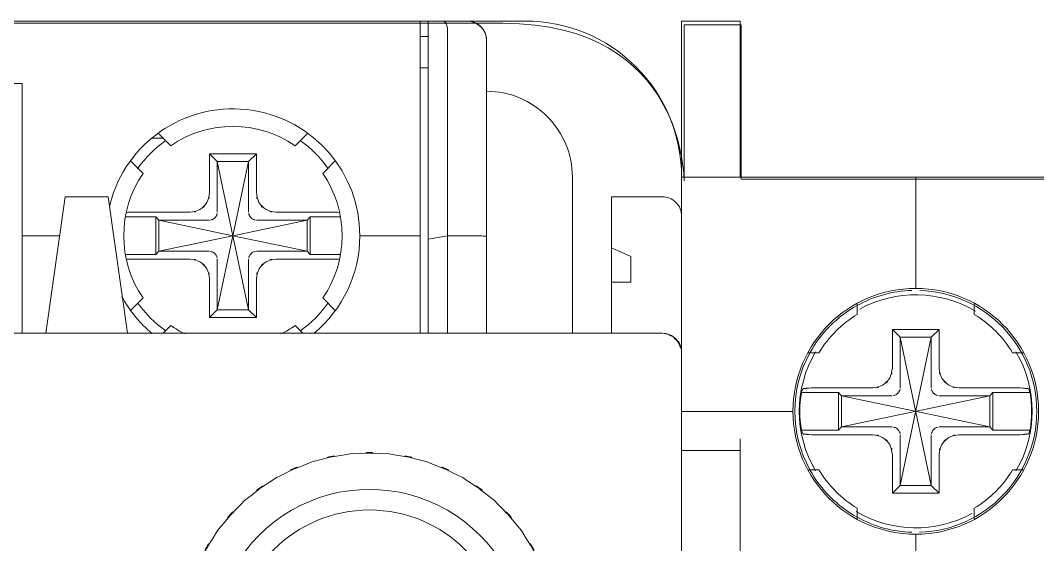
# Model space of a CAD drawing. Header units: millimetres. Extents: x 41 to 1635, y 11 to 1528.
# Drawn here: x 398.81 to 426.67, y 1183.94 to 1198.29 of the extents above; entities that cross this region are included whole.
import ezdxf

# ---------------------------------------------------------------- set-up
doc = ezdxf.new("R2010")
doc.units = ezdxf.units.MM
doc.header["$LTSCALE"] = 8
doc.layers.get('0').update_dxf_attribs({"linetype": 'CONTINUOUS'})
doc.layers.add('PDF_Geometry', color=7, linetype='CONTINUOUS')

# ---------------------------------------------------------------- blocks, each defined once
blk = doc.blocks.new('Contactor1')
at = {"layer": 'PDF_Geometry', "lineweight": 9}
for points in [[(-0.8855903653412156, 0.01664617957840164), (-0.8884376153412177, 0.01664617957840164), (-1.337423670896783, 0.01664617957840164), (-1.340270920896728, 0.01664617957840164)], [(-0.8884376153412177, 0.01664617957840164), (-0.8884376153412177, 0.01311799902282473), (-0.8884376153412177, -0.06150680653274776), (-0.8884376153412177, -0.09700722319939814)], [(-0.8855903653412156, -0.09700722319939814), (-0.8855903653412156, -0.0627291954216389), (-0.8855903653412156, 0.01664617957840164), (-0.8802570042300886, 0.01664617957840164)], [(-0.7719376153411872, -1.10581238986606), (-0.7719376153411872, -1.162645445421617), (-0.7932431153411699, -1.162645445421617), (-0.7932431153411699, 0.01664617957840164), (-0.7719376153411872, 0.01664617957840164), (-0.7719376153411872, -0.04018773708821755)], [(-0.8855903653412156, -0.0627291954216389), (-0.8784931292300939, -0.06150680653274776), (-0.8784931292300939, 0.01311799902282473)], [(-0.8884376153412177, 0.01097922124506567), (-0.8855903653412156, 0.01097922124506567)], [(-0.8884376153412177, -0.0003961954216720187), (-0.8855903653412156, -0.0003961954216720187)], [(-1.033354157007864, -0.09700722319939814), (-1.033354157007864, -0.06150680653274776), (-1.033354157007864, -0.006090264866088546), (-1.192479157007881, -0.006090264866088546), (-1.192479157007881, -0.06150680653274776), (-1.192479157007881, -0.09700722319939814)], [(-0.985979212563393, -0.02597925097711595), (-0.9821043236745481, -0.02597925097711595)], [(-0.9481041431189965, -0.0457843204216033), (-0.9481041431189965, -0.03165976486604904), (-0.9651736431189875, -0.03165976486604904), (-0.9651736431189875, -0.0457843204216033)], [(-0.9651736431189875, -0.03165976486604904), (-0.9623263931189854, -0.03450722319939814), (-0.9623263931189854, -0.05293729264383273)], [(-0.9623263931189854, -0.07003476486602267), (-0.9623263931189854, -0.08850722319948545), (-0.9566458931190027, -0.06150680653274776), (-0.9623263931189854, -0.03450722319939814), (-0.9509653792300696, -0.03450722319939814), (-0.9481041431189965, -0.03165976486604904)], [(-0.9509653792300696, -0.05293729264383273), (-0.9509653792300696, -0.03450722319939814), (-0.9566458931190027, -0.06150680653274776), (-0.9836319070078616, -0.05581273708821755), (-0.9652014070078394, -0.05581273708821755)], [(-0.7079653514523443, -0.08068709819940523), (-0.7079653514523443, -0.04018773708821755)], [(-1.024840379230113, -0.09700722319939814), (-1.017729157007864, -0.04729832042164617), (-1.002090379230083, -0.04729832042164617), (-0.9949931292301244, -0.09700722319939814)], [(-0.9847707958967362, -0.05467340375503227), (-0.9956458653412028, -0.05467340375503227)], [(-0.9933403097856512, -0.05296526486608855), (-0.9723403931189978, -0.05296526486608855)], [(-0.9847707958967362, -0.06831222319942754), (-0.9847707958967362, -0.05467340375503227), (-0.9836319070078616, -0.05581273708821755), (-0.9836319070078616, -0.06718730653278726), (-0.9652014070078394, -0.06718730653278726)], [(-0.9651736431189875, -0.09132670931057874), (-0.9623263931189854, -0.08850722319948545), (-0.9509653792300696, -0.08850722319948545), (-0.9566458931190027, -0.06150680653274776), (-0.9296458792300655, -0.05581273708821755), (-0.9296458792300655, -0.06718730653278726), (-0.9285069903411909, -0.06831222319942754), (-0.9285069903411909, -0.05467340375503227)], [(-0.9176319208967243, -0.05467340375503227), (-0.9285069903411909, -0.05467340375503227), (-0.9296458792300655, -0.05581273708821755), (-0.9480903653412156, -0.05581273708821755)], [(-0.9409376014523332, -0.05296526486608855), (-0.9199097125634239, -0.05296526486608855)], [(-1.033354157007864, -0.06150680653274776), (-1.019757087563448, -0.06150680653274776)], [(-0.9480903653412156, -0.06718730653278726), (-0.9296458792300655, -0.06718730653278726), (-0.9566458931190027, -0.06150680653274776), (-0.9836319070078616, -0.06718730653278726), (-0.9847707958967362, -0.06831222319942754), (-0.9956458653412028, -0.06831222319942754)], [(-0.8784931292300939, -0.09700722319939814), (-0.8784931292300939, -0.06150680653274776), (-0.8685486292300766, -0.06150680653274776)], [(-0.8188126153411872, -0.09700722319939814), (-0.8188126153411872, -0.07838218153278831), (-0.8117013792301009, -0.07838218153278831), (-0.8117013792301009, -0.0690488759771597), (-0.8188126153411872, -0.06593777875491469)], [(-0.9723403931189978, -0.07000679264388054), (-0.9933403097856512, -0.07000679264388054)], [(-0.9509653792300696, -0.07003476486602267), (-0.9509653792300696, -0.08850722319948545), (-0.9481041431189965, -0.09132670931057874)], [(-0.9199097125634239, -0.07000679264388054), (-0.9409376014523332, -0.07000679264388054)], [(-0.9176319208967243, -0.06831222319942754), (-0.9285069903411909, -0.06831222319942754)], [(-0.9651736431189875, -0.07720132042163641), (-0.9651736431189875, -0.09132670931057874), (-0.9481041431189965, -0.09132670931057874), (-0.9481041431189965, -0.07720132042163641)], [(-0.716493101452329, -0.1411458065326769), (-0.716493101452329, -0.1552703620882312), (-0.7136598375634549, -0.1524373204215408), (-0.7023263792301009, -0.09843730653278726), (-0.6994653514523179, -0.09560426486609686), (-0.6994653514523179, -0.1097288204216511)], [(-0.7136598375634549, -0.1168817926438805), (-0.7136598375634549, -0.09843730653278726), (-0.716493101452329, -0.09560426486609686), (-0.716493101452329, -0.1097288204216511)], [(-0.6994653514523179, -0.09560426486609686), (-0.716493101452329, -0.09560426486609686)], [(-0.7023263792301009, -0.1168817926438805), (-0.7023263792301009, -0.09843730653278726), (-0.7136598375634549, -0.09843730653278726), (-0.7023263792301009, -0.1524373204215408), (-0.6994653514523179, -0.1552703620882312), (-0.6994653514523179, -0.1411458065326769)], [(-0.7447015181189727, -0.1169097648660227), (-0.7236736292301202, -0.1169097648660227)], [(-0.6922986014523076, -0.1169097648660227), (-0.6712846986745262, -0.1169097648660227)], [(-0.7165348514523089, -0.1311182509771243), (-0.7349931153411831, -0.1311182509771243), (-0.6810070875634437, -0.1197572231994855), (-0.6994375875634091, -0.1197572231994855)], [(-0.6994375875634091, -0.1311182509771243), (-0.6810070875634437, -0.1311182509771243), (-0.7349931153411831, -0.1197572231994855), (-0.7165348514523089, -0.1197572231994855)], [(-0.7527571014522891, -0.1254513065327956), (-0.7932431153411699, -0.1254513065327956)], [(-0.7719376153411872, -0.189382237088239), (-0.7719376153411872, -0.1353957926438625)], [(-0.7236736292301202, -0.1339512926438147), (-0.7447015181189727, -0.1339512926438147)], [(-0.7136598375634549, -0.1339792648660705), (-0.7136598375634549, -0.1524373204215408), (-0.7023263792301009, -0.1524373204215408), (-0.7023263792301009, -0.1339792648660705)], [(-0.6712846986745262, -0.1339512926438147), (-0.6922986014523076, -0.1339512926438147)], [(-0.7719376153411872, -0.1396453620882312), (-0.7932431153411699, -0.1396453620882312)], [(-0.716493101452329, -0.1552703620882312), (-0.6994653514523179, -0.1552703620882312)], [(-0.7716875320078884, -0.189326292643841), (-0.7079653514523443, -0.1780898898659871), (-0.7079653514523443, -0.1701875287549228)]]:
    blk.add_lwpolyline(points, dxfattribs=at)
for points in [[(-0.8656876153411872, 0.01379870735615896, 0.06923595930962671), (-0.8672569347856438, 0.01531272124498173, 0.08122660930530984), (-0.8692571014523196, 0.01631217957833542, 0.0790498631231946), (-0.8713821014522978, 0.01664617957840164), (-0.8802570042300886, 0.01664617957840164), (-0.8713821014522978, 0.01664617957840164), (-0.8500763792300745, 0.01664617957840164, -0.4143136543486686), (-0.7932431153411699, -0.04018773708821755)], [(-0.8713821014522978, 0.01664617957840164, -0.4130928227342515), (-0.864270879230105, 0.009534735133911454), (-0.864270879230105, -0.06188148708827157), (-0.864270879230105, -0.09700722319939814)], [(-0.5659098375634244, 0.01664617957840164, 0.4141807432558581), (-0.6227293236745481, -0.04018773708821755), (-0.6227293236745481, -0.05439536208837126), (-0.6227293236745481, -0.04018773708821755), (-0.7932431153411699, -0.04018773708821755), (-0.7932431153411699, -0.05439536208837126), (-0.7932431153411699, -0.1041322231994855), (-0.7932431153411699, -0.2110624315328096)], [(-0.833020879230105, -0.09700722319939814), (-0.833020879230105, -0.04018773708821755, 0.4142442609788229), (-0.864270879230105, -0.008923320421672543)], [(-0.910437615341209, -0.06150680653274776, 0.8596396196227543), (-1.000787844441447, -0.04782822575066348, 0.01912810335410667), (-1.001590434785726, -0.0509655148659931)], [(-0.9837709208967453, -0.02432622319940947), (-0.9792848375634549, -0.02878433431055782, -0.3123067119616016), (-0.9339931570078761, -0.02878433431055782), (-0.9295070736745288, -0.02432622319940947)], [(-0.9937987125634322, -0.08861827875489325), (-0.989354157007881, -0.08415932042157692, -0.3116805230595352), (-0.989354157007881, -0.03883987597714622), (-0.9937709486745234, -0.03440973708825368)], [(-0.9194792958967355, -0.03440973708825368), (-0.923923629230103, -0.03883987597714622, -0.3121365451431568), (-0.923923629230103, -0.08415932042157692), (-0.9194792958967355, -0.08861827875489325)], [(-0.8188126153411872, -0.07838218153278831), (-0.8188126153411872, -0.06593777875491469), (-0.8188126153411872, -0.04729832042164617), (-0.8003403653411851, -0.04729832042187354, -0.4153400867845943), (-0.7932431153411699, -0.05439536208837126), (-0.7932431153411699, -0.1041322231994855, 0.4145669202476276), (-0.8003403653411851, -0.09700722319939814)], [(-0.9271875181190126, -0.09707673708828679, 0.2235223477948356), (-0.910437615341209, -0.06150680653274776), (-0.8884376153412177, -0.06150680653274776)], [(-0.7094098514522784, -0.08140934819948598, 0.11912560603452), (-0.7292986153412357, -0.08689573708829812, 0.1414174334717509), (-0.746534698674509, -0.1041178204216067, 0.2580614206885299), (-0.7465209208967281, -0.1467288343105793, 0.1417733217798559), (-0.7293126014523068, -0.1639653343104328, 0.1196097031224318), (-0.7094098514522784, -0.1694652787549558)], [(-0.7292986153412357, -0.08629894542161765), (-0.7292986153412357, -0.09017383431046255, 0.1212958811109176), (-0.7432570181189817, -0.1041322231994855), (-0.7471458931189545, -0.1041322231994855)], [(-0.6866736153411921, -0.08629894542161765), (-0.6866736153411921, -0.09017383431046255, -0.1220365747469744), (-0.6727154208967363, -0.1041322231994855), (-0.6688543097856154, -0.1041322231994855)], [(-0.9740487403411748, -0.09725729264380334, -0.03855407357889107), (-0.9792848375634549, -0.09420130653279557), (-0.9821043236745481, -0.09700722319939814)], [(-0.9311736708967828, -0.09700722319939814), (-0.9339931570078761, -0.09420130653279557, -0.0387101121287113), (-0.9392014903411905, -0.09725729264391703)], [(-0.7361320181189512, -0.1186179037549664), (-0.7496320181189731, -0.1186179037549664, 0.07943319467212888), (-0.7496320181189731, -0.1322567231993617), (-0.7361320181189512, -0.1322567231993617)], [(-0.6798542125634413, -0.1322567231993617), (-0.6663542125634194, -0.1322567231993617, 0.08094847733232534), (-0.6663542125634194, -0.1186179037549664), (-0.6798542125634413, -0.1186179037549664)], [(-0.7471876431189912, -0.1467288343105793), (-0.7432570181189817, -0.1467288343105793, 0.1212099278585605), (-0.7292986153412357, -0.1607016398661472), (-0.7292986153412357, -0.1646316259771083)], [(-0.6688543097856154, -0.1467288343105793), (-0.6727154208966795, -0.1467288343105793, -0.1219506124918357), (-0.6866736153411921, -0.1607016398661472), (-0.6866736153411921, -0.1645765287548784)]]:
    blk.add_lwpolyline(points, format="xyb", dxfattribs=at)
at = {"layer": 'PDF_Geometry', "lineweight": 20}
blk.add_lwpolyline([(-0.6222291847856241, -0.0409099731994047), (-0.6222291847856241, 0.01579845735614072), (-0.6436459486745321, 0.01579845735614072), (-0.6436459486745321, -0.0409099731994047), (-0.771534740341167, -0.0409099731994047), (-0.771534740341167, 0.01522880457832798), (-0.7923680736745382, 0.01522880457832798), (-0.7923680736745382, -0.04149320931048806)], dxfattribs=at)
at = {"layer": 'PDF_Geometry', "lineweight": 9}
for points in [[(-0.8003403653411851, -0.09700722319939814), (-1.42549315700785, -0.09700722319939814)], [(-0.7361320181189512, -0.1186179037549664), (-0.7349931153411831, -0.1197572231994855), (-0.7349931153411831, -0.1311182509771243), (-0.7361320181189512, -0.1322567231993617)], [(-0.6798542125634413, -0.1322567231993617), (-0.6810070875634437, -0.1311182509771243), (-0.6810070875634437, -0.1197572231994855), (-0.6798542125634413, -0.1186179037549664)]]:
    blk.add_lwpolyline(points, close=True, dxfattribs=at)
for centre, radius in [((-0.7079718621585585, -0.1254158585892355), 0.04472876086375924), ((-0.9069222789192963, -0.210688900002765), 0.04934577470291374)]:
    blk.add_circle(centre, radius, dxfattribs=at)
for centre, radius, start, end in [((-0.9568689485171262, -0.06131026681418916), 0.04212462929400537, 125.0528971138177, 144.9494998349133), ((-0.9567101567116651, -0.06154545832032454), 0.04250637746441797, 35.07677364659045, 54.76605295307002), ((-0.7079857411683861, -0.12544484557543), 0.04404343156428629, 271.8516744077227, 88.12166880232323), ((-0.9566044121696109, -0.06151649181765606), 0.04618586835239558, 208.7665882698254, 230.3483025105373), ((-0.7079850094478957, -0.1254345846111846), 0.04242299132680093, 59.16943712633297, 118.716198132926), ((-0.9565163613525556, -0.06133715738110368), 0.04261586927344563, 215.1663672077262, 234.831313162206), ((-0.9570703048259475, -0.06109537645170349), 0.0430076322910229, 305.3497768891783, 324.807319191534), ((-0.7080372491251978, -0.1254233273659793), 0.04237259572686156, 149.2471415470106, 210.7528584530888), ((-0.7080697086531131, -0.1254233273659793), 0.0425002738686822, 329.3495032631441, 30.65049673675643), ((-0.9069178492535457, -0.2106817448484435), 0.05684147033933121, 359.9939598667409, 180.021134225604), ((-0.7079746703765295, -0.1254441426576705), 0.04242601154885312, 239.1518030571252, 298.6946390310355)]:
    blk.add_arc(centre, radius, start, end, dxfattribs=at)
at = {"layer": 'PDF_Geometry', "lineweight": 20}
for points in [[(-0.8583402958967667, 0.01579845735614072), (-0.9248959486745321, 0.01579845735614072), (-1.360659837563333, 0.01579845735614072), (-1.360659837563333, 0.01579845735614072)], [(-0.792368073674595, -0.04149320931037437), (-0.792368073674595, -0.04149320931037437), (-0.791784837563398, 0.01579845735614072), (-0.8583402958967667, 0.01579845735614072)]]:
    blk.add_open_spline(points, degree=3, dxfattribs=at)
at = {"layer": 'PDF_Geometry', "lineweight": 9}
for points in [[(-0.8795209764522838, 0.01636812402284704), (-0.8805763792301491, 0.01688183235614815), (-0.8791320875633915, 0.01634015180070492), (-0.8802570042300317, 0.01664617957840164)], [(-0.8789652958967622, 0.01560433235613345), (-0.8797430736745468, 0.01681231846714581), (-0.8786041708967218, 0.01528474902283961), (-0.8795209764522838, 0.01636812402284704)], [(-0.8785903931190546, 0.01446501291184177), (-0.8790903375633548, 0.0161875545784369), (-0.8783543097856068, 0.01390976291168045), (-0.8789652958967622, 0.01560433235613345)], [(-0.8784931292300939, 0.01311799902282473), (-0.8786041708967218, 0.01513216568946518), (-0.8783820736745724, 0.01246526291174632), (-0.8785903931190546, 0.01446501291184177)], [(-0.8646459903412165, 0.01181252680066791), (-0.8648403236745139, 0.01243729068937682), (-0.8651736847857023, 0.01303492957845265), (-0.8655485875634099, 0.01357661013389588)], [(-0.864270879230105, 0.009534735133911454), (-0.864270879230105, 0.01024341568950149), (-0.8644096847855849, 0.01095124902280986), (-0.8646042403412935, 0.01161840180066065)], [(-0.9661042125634935, -0.0494235426438081), (-0.9642848236745181, -0.04409058431065205), (-0.9661875042301631, -0.05132663986614716), (-0.9651736431189306, -0.04578432042171698)], [(-0.9481041431189965, -0.04578432042171698), (-0.9470765042300968, -0.05131223708826838), (-0.9489931847855928, -0.04409058431065205), (-0.9471735736745472, -0.04940997319931739)], [(-0.9687153792301046, -0.05202091764385841), (-0.9644931431190003, -0.04842323708817275), (-0.9697292403411097, -0.05363157042165767), (-0.9661042125634935, -0.0494235426438081)], [(-0.9471735736745472, -0.04940997319931739), (-0.9435487542301075, -0.05363157042165767), (-0.9487570875634788, -0.04840966764390942), (-0.9445348514522607, -0.05202091764385841)], [(-0.9933403097856512, -0.05296526486608855), (-0.9939792681190625, -0.05296526486608855), (-0.9945902542301042, -0.05295170931049142), (-0.9952154486745144, -0.05300680653272138)], [(-0.9723403931190546, -0.05296526486608855), (-0.9668124764522759, -0.05195140375508345), (-0.9740209903412165, -0.05384011208820993), (-0.9687153792301046, -0.05202091764385841)], [(-0.9648402820078559, -0.05579832042167254), (-0.9630348653412852, -0.05524307042151122), (-0.9653959486744839, -0.05611790375496639), (-0.9636736153412926, -0.0553541120882528)], [(-0.9636736153412926, -0.0553541120882528), (-0.9622570875635006, -0.05409018153272882), (-0.9640487264522903, -0.05586783431044751), (-0.9627708097856953, -0.05445130653265551)], [(-0.9627708097856953, -0.05445130653265551), (-0.9620207958967626, -0.05274316764371179), (-0.962882073674507, -0.05507607042159179), (-0.9623403792301701, -0.05328486208827599)], [(-0.9509098514523089, -0.05328486208827599), (-0.9503404070077863, -0.05507607042159179), (-0.9512569903412782, -0.05274316764371179), (-0.9504792125634935, -0.05445130653265551)], [(-0.9504792125634935, -0.05445130653265551), (-0.949201504230075, -0.05586783431044751), (-0.9510069208967593, -0.05409018153272882), (-0.9495903931189673, -0.0553541120882528)], [(-0.9495903931189673, -0.0553541120882528), (-0.9478820458968471, -0.05611790375496639), (-0.950201379230009, -0.05524307042151122), (-0.9484375042300712, -0.05579832042167254)], [(-0.9445348514522607, -0.05202091764385841), (-0.9392292542301561, -0.05384011208820993), (-0.9464653097856512, -0.05195140375508345), (-0.9409376014522763, -0.05296526486608855)], [(-0.9180347958967445, -0.05300680653272138), (-0.918659768118971, -0.05295170931049142), (-0.9192987264522685, -0.05296526486608855), (-0.9199097125634239, -0.05296526486608855)], [(-0.8669097958967882, -0.06153477875500357), (-0.86935417089677, -0.06147882042159836), (-0.8660902681189668, -0.06153477875500357), (-0.8685486292301334, -0.06150680653263407)], [(-0.865520823674558, -0.06161784819937566), (-0.8675487542300857, -0.06146526486600123), (-0.86478479589681, -0.06161784819937566), (-0.8669097958967882, -0.06153477875500357)], [(-0.8646180042300671, -0.06172890375501083), (-0.8660625042300012, -0.06154833431037332), (-0.8642153514524011, -0.0617984176437858), (-0.865520823674558, -0.06161784819937566)], [(-0.864270879230105, -0.06188148708815788), (-0.8646737403411748, -0.06160429264377854), (-0.8640347820078773, -0.06188148708815788), (-0.8646180042300671, -0.06172890375501083)], [(-0.9952154486745144, -0.06999323708828342), (-0.9945902542301042, -0.07002036208837126), (-0.9939792681190625, -0.07000679264388054), (-0.9933403097856512, -0.07000679264388054)], [(-0.9687153792301046, -0.0709791120882528), (-0.9740209903412165, -0.0691455148660225), (-0.9667986986746087, -0.07106219542174586), (-0.9723403931190546, -0.07000679264388054)], [(-0.9661042125634935, -0.0735765009771967), (-0.9697152542300387, -0.06936762597706547), (-0.9644931431190003, -0.07460393153269251), (-0.9687153792301046, -0.0709791120882528)], [(-0.9636736153412926, -0.06764591764385841), (-0.9653959486744839, -0.06688213986603841), (-0.9630348653412852, -0.06777052875486334), (-0.9648402820078559, -0.06720172319933226)], [(-0.9627708097856953, -0.0685487370883493), (-0.9640487264522903, -0.06711779264378492), (-0.9622570875635006, -0.06892341764387311), (-0.9636736153412926, -0.06764591764385841)], [(-0.9623403792301701, -0.0697016259771317), (-0.962882073674507, -0.06793752875501013), (-0.9620207958967626, -0.07025687597706565), (-0.9627708097856953, -0.0685487370883493)], [(-0.9504792125634935, -0.0685487370883493), (-0.9512569903412782, -0.07025687597706565), (-0.9503404070077863, -0.06793752875501013), (-0.9509098514523089, -0.0697016259771317)], [(-0.9495903931189673, -0.06764591764385841), (-0.9510069208967593, -0.06892341764387311), (-0.949201504230075, -0.06711779264378492), (-0.9504792125634935, -0.0685487370883493)], [(-0.9484375042300712, -0.06720172319933226), (-0.950201379230009, -0.06777052875486334), (-0.9478820458968471, -0.06688213986603841), (-0.9495903931189673, -0.06764591764385841)], [(-0.9445348514522607, -0.0709791120882528), (-0.9487570875634788, -0.07460393153269251), (-0.9435209903412556, -0.06936762597706547), (-0.9471458097856953, -0.0735765009771967)], [(-0.9409376014522763, -0.07000679264388054), (-0.9464653097856512, -0.07104862597725514), (-0.9392292542301561, -0.06915993153279487), (-0.9445348514522607, -0.0709791120882528)], [(-0.9199097125634239, -0.07000679264388054), (-0.9192987264522685, -0.07000679264388054), (-0.918659768118971, -0.07002036208837126), (-0.9180347958967445, -0.06999323708828342)], [(-0.9651736431189306, -0.07720132042163641), (-0.9661875042301631, -0.07168780653273643), (-0.9642848236745181, -0.07890944542168654), (-0.9661042125634935, -0.0735765009771967)], [(-0.9471458097856953, -0.0735765009771967), (-0.9489931847855928, -0.07890944542168654), (-0.9470765042300968, -0.07167338986619143), (-0.9481041431189965, -0.07720132042163641)], [(-0.7981876014522982, -0.09738190375492195), (-0.8013959764522838, -0.09668763986610429), (-0.7971182125633618, -0.09740988986595767), (-0.800340365341242, -0.09700722319939814)], [(-0.7962291708967655, -0.09845172319933226), (-0.7991181708967474, -0.09670119542170141), (-0.7951875597856883, -0.09886794542171629), (-0.7981876014522982, -0.09738190375492195)], [(-0.7946320875634569, -0.1001318898661339), (-0.7969236708967742, -0.09749295931055713), (-0.7937430597856405, -0.1008676954215844), (-0.7962291708967655, -0.09845172319933226)], [(-0.7936042403411534, -0.1023121954217459), (-0.7950347542300165, -0.09899340375500287), (-0.792951504230075, -0.103326056532751), (-0.7946320875634569, -0.1001318898661339)], [(-0.7174654208967581, -0.1133544731994789), (-0.7156735736745645, -0.1080206815327074), (-0.7175487125634277, -0.1152711398660813), (-0.7164931014523859, -0.1097288204216511)], [(-0.6994653514522611, -0.1097288204216511), (-0.6984375042300712, -0.1152711398660813), (-0.7003126431190481, -0.1080206815327074), (-0.6985347820079255, -0.1133400565327065)], [(-0.7200626014522982, -0.1159654176437925), (-0.7158819070079403, -0.1123677370883343), (-0.721076462563417, -0.1175489454217313), (-0.7174654208967581, -0.1133544731994789)], [(-0.6985347820079255, -0.1133400565327065), (-0.6949097542300819, -0.1175489454217313), (-0.7001043097856723, -0.1123406120882464), (-0.6959098514523134, -0.1159654176437925)], [(-0.7494654347855771, -0.1181872648660374), (-0.7496875458968475, -0.1188400009771158), (-0.7493959208968022, -0.1179787370883787), (-0.7496320181189162, -0.1186179037549664)], [(-0.748507101452276, -0.1171183065328023), (-0.7495764903412123, -0.1172988620883189), (-0.7482985597857237, -0.1168953620883713), (-0.7491598375633544, -0.1173260009773003)], [(-0.7493126431190262, -0.1177566259771083), (-0.7495209625635084, -0.118395806532817), (-0.7492291431189528, -0.117534528754959), (-0.7494654347855771, -0.1181872648660374)], [(-0.7491598375633544, -0.1173260009773003), (-0.7493959208968022, -0.1179787370883787), (-0.7490625597856138, -0.1171038898660299), (-0.7493126431190262, -0.1177566259771083)], [(-0.7468680597856405, -0.1169648759771462), (-0.7492291431189528, -0.1172149454216651), (-0.7459792264523344, -0.1169097648660227), (-0.748507101452276, -0.1171183065328023)], [(-0.7447015181189158, -0.1169097648660227), (-0.748006948674572, -0.1169513065326555), (-0.7436181431189084, -0.1168402509772477), (-0.7468680597856405, -0.1169648759771462)], [(-0.7236736292301771, -0.1169097648660227), (-0.7181736847856541, -0.1158959037550176), (-0.7254097403412629, -0.1177846120883714), (-0.7200626014522982, -0.1159654176437925)], [(-0.7150208375634861, -0.1192850565328172), (-0.7136043236745877, -0.1180211120881722), (-0.7153959486744839, -0.119812334310609), (-0.7141320181189599, -0.1183822370883263)], [(-0.7141320181189599, -0.1183822370883263), (-0.7133680181190698, -0.1166732648659945), (-0.714243073674595, -0.1190070009772626), (-0.7136876014523637, -0.1172149454216651)], [(-0.7022986153412489, -0.1172149454216651), (-0.7017291708968401, -0.1190070009772626), (-0.7025904347855771, -0.1166732648659945), (-0.7018404208967581, -0.1183822370883263)], [(-0.7018404208967581, -0.1183822370883263), (-0.7005625042301631, -0.119812334310609), (-0.7023681292300239, -0.1180211120881722), (-0.7009376153411608, -0.1192850565328172)], [(-0.6959098514523134, -0.1159654176437925), (-0.6905624903412786, -0.1177846120883714), (-0.6978265181189158, -0.1158815009771388), (-0.6922986014523644, -0.1169097648660227)], [(-0.6690904070077863, -0.1169648759771462), (-0.6723403097857386, -0.1168402509772477), (-0.6679792681190406, -0.1169513065326555), (-0.6712846986744694, -0.1169097648660227)], [(-0.6674653375634421, -0.1171183065328023), (-0.6699932125633836, -0.1169097648660227), (-0.666715337563403, -0.1172149454216651), (-0.6690904070077863, -0.1169648759771462)], [(-0.6668126014523637, -0.1173260009773003), (-0.6676596847856331, -0.1168953620883713), (-0.6663819625634346, -0.1172988620883189), (-0.6674653375634421, -0.1171183065328023)], [(-0.6666735875634799, -0.1177566259771083), (-0.6668958931190332, -0.1171038898660299), (-0.6665902958968104, -0.1179787370883787), (-0.6668126014523637, -0.1173260009773003)], [(-0.6665070042301409, -0.1181872648660374), (-0.6667293236745877, -0.117534528754959), (-0.6664237125634713, -0.118395806532817), (-0.6666735875634799, -0.1177566259771083)], [(-0.6663542125633626, -0.1186179037549664), (-0.6665902958968104, -0.1179787370883787), (-0.666270920896693, -0.1188400009771158), (-0.6665070042301409, -0.1181872648660374)], [(-0.7161875042301631, -0.119729250977116), (-0.7144236292301116, -0.1191875704216727), (-0.7167291847856063, -0.1200488481995308), (-0.7150208375634861, -0.1192850565328172)], [(-0.7009376153411608, -0.1192850565328172), (-0.6992430458967078, -0.1200488481995308), (-0.701562587563501, -0.1191875704216727), (-0.6997709486744839, -0.119729250977116)], [(-0.7496320181189162, -0.1322567231993617), (-0.7493959208968022, -0.1328958898661767), (-0.7496875458968475, -0.1320481815328094), (-0.7494654347855771, -0.1326873620882907)], [(-0.7494654347855771, -0.1326873620882907), (-0.7492291431189528, -0.1333400981993691), (-0.7495209625635084, -0.132478820421511), (-0.7493126431190262, -0.1331180009772197)], [(-0.7493126431190262, -0.1331180009772197), (-0.7490625597856138, -0.1337427509772624), (-0.7493959208968022, -0.1328958898661767), (-0.7491598375633544, -0.133535070421658)], [(-0.7200626014522982, -0.1349100565328172), (-0.7254097403412629, -0.1330900148659566), (-0.7181459208968022, -0.13500669542168), (-0.7236736292301771, -0.1339512926438147)], [(-0.7174654208967581, -0.1375065981994794), (-0.721076462563417, -0.133312125977227), (-0.7158819070079403, -0.1385348620883633), (-0.7200626014522982, -0.1349100565328172)], [(-0.7150208375634861, -0.1315904176437925), (-0.7167291847856063, -0.1308122231994275), (-0.7144236292301116, -0.1317014731994277), (-0.7161875042301631, -0.1311453759772121)], [(-0.7141320181189599, -0.1324932370882834), (-0.7153959486744839, -0.1310487370883493), (-0.7136043236745877, -0.1328543620882101), (-0.7150208375634861, -0.1315904176437925)], [(-0.7136876014523637, -0.1336461120881722), (-0.714243073674595, -0.1318676259770655), (-0.7133680181190698, -0.1341878065327364), (-0.7141320181189599, -0.1324932370882834)], [(-0.7018404208967581, -0.1324932370882834), (-0.7025904347855771, -0.1341878065327364), (-0.7017291708968401, -0.1318676259770655), (-0.7022986153412489, -0.1336461120881722)], [(-0.7009376153411608, -0.1315904176437925), (-0.7023681292300239, -0.1328543620882101), (-0.7005625042301631, -0.1310487370883493), (-0.7018404208967581, -0.1324932370882834)], [(-0.6997709486744839, -0.1311453759772121), (-0.701562587563501, -0.1317014731994277), (-0.6992430458967078, -0.1308122231994275), (-0.7009376153411608, -0.1315904176437925)], [(-0.6959098514523134, -0.1349100565328172), (-0.7001043097856723, -0.1385204593104845), (-0.6949097542300819, -0.133312125977227), (-0.6985347820079255, -0.1375065981994794)], [(-0.6922986014523644, -0.1339512926438147), (-0.6978125320078448, -0.1349931259771893), (-0.6905624903412786, -0.1330900148659566), (-0.6959098514523134, -0.1349100565328172)], [(-0.6668126014523637, -0.133535070421658), (-0.6665902958968104, -0.1328958898661767), (-0.6668958931190332, -0.1337427509772624), (-0.6666735875634799, -0.1331180009772197)], [(-0.6666735875634799, -0.1331180009772197), (-0.6664237125634713, -0.132478820421511), (-0.6667293236745877, -0.1333400981993691), (-0.6665070042301409, -0.1326873620882907)], [(-0.6665070042301409, -0.1326873620882907), (-0.666270920896693, -0.1320481815328094), (-0.6665902958968104, -0.1328958898661767), (-0.6663542125633626, -0.1322567231993617)], [(-0.7491598375633544, -0.133535070421658), (-0.7482985597857237, -0.1339792648659568), (-0.7495764903412123, -0.1335621954217459), (-0.748507101452276, -0.1337291954216653)], [(-0.748507101452276, -0.1337291954216653), (-0.7459792264523344, -0.1339512926438147), (-0.7492291431189528, -0.1336461120881722), (-0.7468680597856405, -0.1338961954215847)], [(-0.7468680597856405, -0.1338961954215847), (-0.7436181431189084, -0.134020806532817), (-0.748006948674572, -0.1339097509771818), (-0.7447015181189158, -0.1339512926438147)], [(-0.7164931014523859, -0.1411458065326769), (-0.7175487125634277, -0.1356178898661256), (-0.7156735736745645, -0.1428539454216207), (-0.7174654208967581, -0.1375065981994794)], [(-0.6985347820079255, -0.1375065981994794), (-0.7003126431190481, -0.1428539454216207), (-0.6984375042300712, -0.1356043343105284), (-0.6994653514522611, -0.1411458065326769)], [(-0.6712846986744694, -0.1339512926438147), (-0.6679792681190406, -0.1339097509771818), (-0.6723403097857386, -0.134020806532817), (-0.6690904070077863, -0.1338961954215847)], [(-0.6690904070077863, -0.1338961954215847), (-0.666715337563403, -0.1336461120881722), (-0.6699932125633836, -0.1339512926438147), (-0.6674653375634421, -0.1337291954216653)], [(-0.6674653375634421, -0.1337291954216653), (-0.6663819625634346, -0.1335621954217459), (-0.6676596847856331, -0.1339792648659568), (-0.6668126014523637, -0.133535070421658)], [(-0.9278820042300708, -0.1438127093106232), (-0.9475486847856587, -0.1518540981994647), (-0.9216458236746234, -0.1403820287550843), (-0.9408403236745357, -0.1495627370882175)], [(-0.9140071014523414, -0.1408957370881581), (-0.9349514903412341, -0.1446731398659722), (-0.9071874903411867, -0.138826473199515), (-0.9278820042300708, -0.1438127093106232)], [(-0.8998126153412045, -0.1408821815327883), (-0.9211319070079185, -0.1402709731994491), (-0.8927013931190118, -0.1402565704215704), (-0.9140071014523414, -0.1408957370881581)], [(-0.885951490341256, -0.1438127093106232), (-0.906604268118997, -0.138826473199515), (-0.8788820042300927, -0.1446731398659722), (-0.8998126153412045, -0.1408821815327883)], [(-0.8729791847856063, -0.1495627370882175), (-0.8921736847856323, -0.1403820287550843), (-0.8662570597857098, -0.1518540981994647), (-0.885951490341256, -0.1438127093106232)], [(-0.9408403236745357, -0.1495627370882175), (-0.9586180875634795, -0.1616180148660078), (-0.935423670896796, -0.1448536954217161), (-0.9524376431190262, -0.1579372648661774)], [(-0.8613681014523422, -0.1579372648661774), (-0.8784098375634244, -0.1448536954217161), (-0.8552291986745217, -0.1616180148660078), (-0.8729791847856063, -0.1495627370882175)], [(-0.9524376431190262, -0.1579372648661774), (-0.9674514347856871, -0.1736461815326038), (-0.9480626014523637, -0.1521321398661257), (-0.9621320597856879, -0.1687014870883559)], [(-0.8516736847856805, -0.1687014870883559), (-0.8657708931189632, -0.1521177231993533), (-0.8463403097857167, -0.1736317787549524), (-0.8613681014523422, -0.1579372648661774)], [(-0.9621320597856879, -0.1687014870883559), (-0.9735070597857316, -0.1872570287550843), (-0.9590764903411468, -0.1620901954215697), (-0.9693403514523311, -0.1812704870883408)], [(-0.8444653931189237, -0.1812704870883408), (-0.8547292542301079, -0.1620766259770789), (-0.8402986847856369, -0.1872570287550843), (-0.8516736847856805, -0.1687014870883559)]]:
    blk.add_open_spline(points, degree=3, dxfattribs=at)

msp = doc.modelspace()

# ---------------------------------------------------------------- block references
at = {"xscale": 75.19614335325724, "yscale": 75.19614335325724, "zscale": 75.19614335325724}
msp.add_blockref('Contactor1', (476.5685471298295, 1197.019608241355), dxfattribs=at)

doc.saveas('drawing.dxf')
